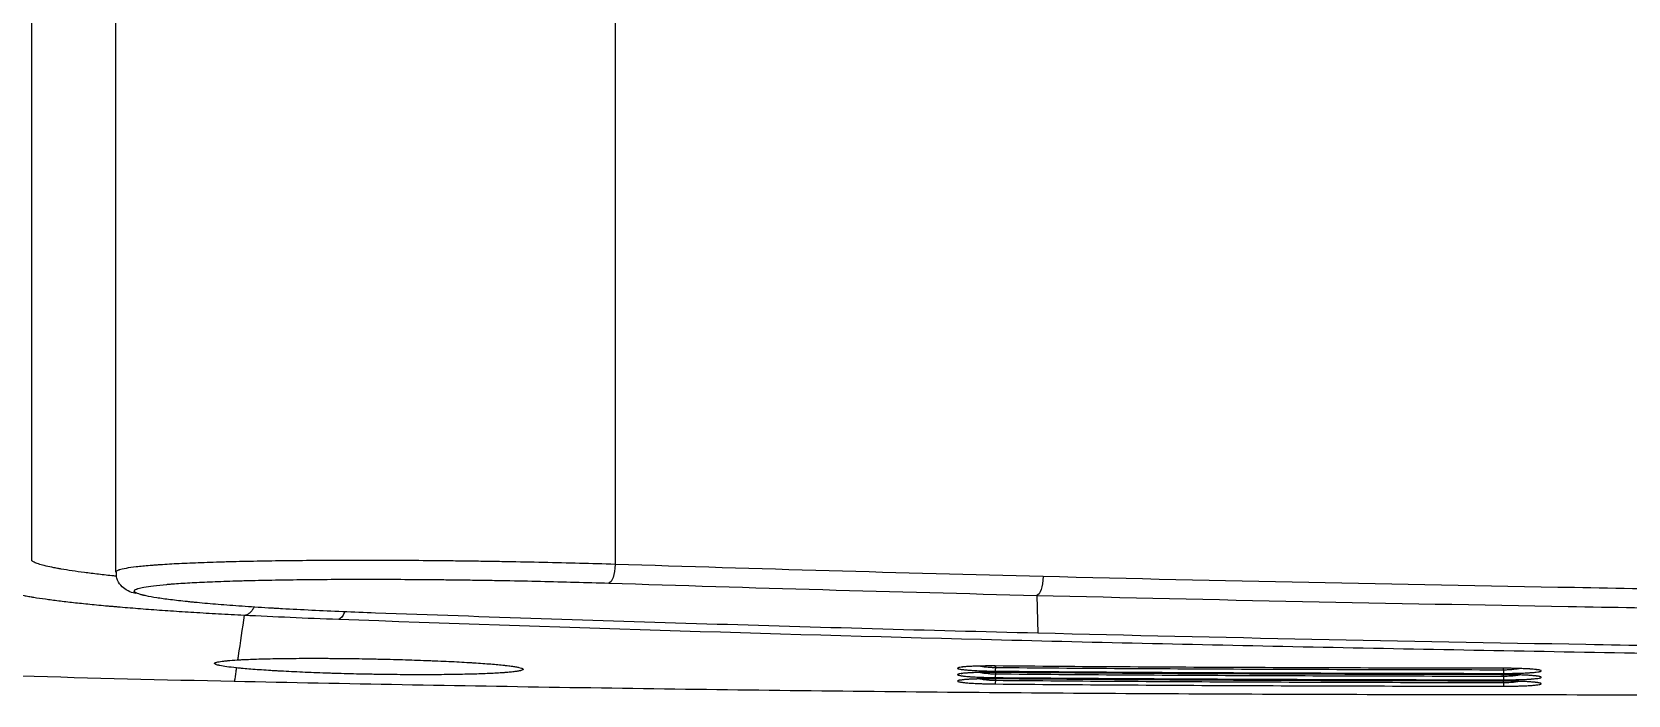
# Model space of a CAD drawing. Header units: millimetres. Extents: x -33000 to 294000, y 0 to 42408.
# Drawn here: x 56875.8 to 56960.6, y 13544.8 to 13580 of the extents above; entities that cross this region are included whole.
import ezdxf

# ---------------------------------------------------------------- set-up
doc = ezdxf.new("R2010")
doc.units = ezdxf.units.MM
doc.header["$LTSCALE"] = 50
doc.layers.add('arch', color=8, linetype='Continuous')

msp = doc.modelspace()

# ---------------------------------------------------------------- linework, layer by layer
at = {"layer": 'arch', "linetype": 'Continuous'}
for p, q in [((56880.248, 13551.286), (56880.248, 13587.004)), ((56875.786, 13551.902), (56875.786, 13586.546)), ((56929.166, 13550.059), (56929.232, 13548.047))]:
    msp.add_line(p, q, dxfattribs=at)
at = {"layer": 'arch', "linetype": 'Continuous', "extrusion": (0, 0, -1)}
for centre, major_axis, ratio, start_param, end_param in [((56906.442, 13551.707, 0), (-0.032, -0.999), 0.32583, 4.701943, 6.230343), ((56929.174, 13551.057, 0), (-0.025, -1), 0.32589, 4.704201, 6.230337), ((56892.113, 13550.292, 0), (-0.055, -1.499), 0.325788, 5.548218, 6.230342), ((56926.968, 13546.534, 0), (-0.004, -0.5), 0.007222, 5.410489, 6.233224), ((56926.968, 13546.193, 0), (-0.004, -0.5), 0.007221, 5.410489, 6.233224), ((56926.968, 13545.852, 0), (-0.004, -0.5), 0.00722, 5.410489, 6.233224), ((56953.968, 13546.413, 0), (-0.001, -0.5), 0.000956, 5.41052, 6.23323), ((56953.968, 13546.073, 0), (-0.001, -0.5), 0.000959, 5.41052, 6.23323), ((56953.968, 13545.732, 0), (-0.001, -0.5), 0.000961, 5.41052, 6.23323)]:
    msp.add_ellipse(centre, major_axis=major_axis, ratio=ratio, start_param=start_param, end_param=end_param, dxfattribs=at)
at = {"layer": 'arch', "linetype": 'Continuous'}
for points in [[(56906.768, 13587.004, 0), (56906.768, 13575.238, 0), (56906.768, 13563.473, 0), (56906.768, 13551.707, 0)], [(56929.5, 13551.057, 0), (56921.922, 13551.248, 0), (56914.345, 13551.464, 0), (56906.768, 13551.707, 0)], [(56906.427, 13550.709, 0), (56914.006, 13550.466, 0), (56921.586, 13550.249, 0), (56929.166, 13550.059, 0)], [(56887.066, 13549.011, 0), (56886.958, 13548.289, 0), (56886.85, 13547.567, 0), (56886.742, 13546.845, 0)], [(56887.066, 13549.011, 0), (56887.861, 13548.971, 0), (56889.493, 13548.894, 0), (56891.206, 13548.826, 0), (56892.084, 13548.794, 0)], [(56886.646, 13546.207, 0), (56886.636, 13546.14, 0), (56886.626, 13546.074, 0), (56886.616, 13546.008, 0)], [(56886.742, 13546.845, 0), (56886.731, 13546.774, 0), (56886.72, 13546.702, 0), (56886.71, 13546.631, 0)], [(56926.968, 13546.307, 0), (56926.968, 13546.275, 0), (56926.968, 13546.244, 0), (56926.968, 13546.212, 0)], [(56953.968, 13546.092, 0), (56953.968, 13546.124, 0), (56953.968, 13546.155, 0), (56953.968, 13546.187, 0)], [(56886.616, 13546.008, 0), (56886.59, 13545.832, 0), (56886.564, 13545.657, 0), (56886.538, 13545.482, 0)], [(56926.968, 13545.966, 0), (56926.968, 13545.935, 0), (56926.968, 13545.903, 0), (56926.968, 13545.872, 0)], [(56926.968, 13545.625, 0), (56926.968, 13545.594, 0), (56926.968, 13545.562, 0), (56926.968, 13545.531, 0)], [(56953.968, 13545.751, 0), (56953.968, 13545.783, 0), (56953.968, 13545.815, 0), (56953.968, 13545.846, 0)], [(56953.968, 13545.411, 0), (56953.968, 13545.442, 0), (56953.968, 13545.474, 0), (56953.968, 13545.506, 0)]]:
    msp.add_open_spline(points, degree=3, dxfattribs=at)
for points, knots in [([(56880.219, 13551.08, 0), (56880.194, 13551.083, 0), (56879.881, 13551.116, 0), (56879.309, 13551.179, 0), (56878.567, 13551.272, 0), (56878.125, 13551.333, 0), (56877.711, 13551.395, 0), (56877.517, 13551.426, 0), (56877.315, 13551.461, 0), (56877.293, 13551.465, 0), (56877.249, 13551.473, 0), (56877.183, 13551.485, 0), (56877.036, 13551.512, 0), (56876.918, 13551.535, 0), (56876.695, 13551.581, 0), (56876.427, 13551.641, 0), (56876.117, 13551.73, 0), (56875.971, 13551.788, 0), (56875.855, 13551.846, 0), (56875.812, 13551.874, 0), (56875.786, 13551.902, 0)], [0, 0, 0, 0, 0.00952, 0.119573, 0.229626, 0.33968, 0.33968, 0.449733, 0.449733, 0.46349, 0.46349, 0.477246, 0.50476, 0.559787, 0.559787, 0.66984, 0.779893, 0.889947, 0.889947, 1, 1, 1, 1]), ([(56906.768, 13551.707, 0), (56906.143, 13551.726, 0), (56905.513, 13551.744, 0), (56904.242, 13551.777, 0), (56903.601, 13551.792, 0), (56902.309, 13551.82, 0), (56901.658, 13551.833, 0), (56900.837, 13551.847, 0), (56900.672, 13551.85, 0), (56900.342, 13551.855, 0), (56900.177, 13551.858, 0), (56899.682, 13551.866, 0), (56899.352, 13551.87, 0), (56898.858, 13551.877, 0), (56898.693, 13551.879, 0), (56898.364, 13551.883, 0), (56898.2, 13551.885, 0), (56897.707, 13551.891, 0), (56897.381, 13551.894, 0), (56896.41, 13551.903, 0), (56895.771, 13551.907, 0), (56894.511, 13551.913, 0), (56893.889, 13551.915, 0), (56892.97, 13551.915, 0), (56892.666, 13551.915, 0), (56892.213, 13551.914, 0), (56891.988, 13551.913, 0), (56891.763, 13551.912, 0), (56891.614, 13551.912, 0), (56891.54, 13551.911, 0), (56890.873, 13551.908, 0), (56890.299, 13551.904, 0), (56889.188, 13551.892, 0), (56888.65, 13551.885, 0), (56887.613, 13551.868, 0), (56887.113, 13551.858, 0), (56886.511, 13551.843, 0), (56886.392, 13551.84, 0), (56886.215, 13551.836, 0), (56886.156, 13551.834, 0), (56886.039, 13551.831, 0), (56885.75, 13551.823, 0), (56885.47, 13551.814, 0), (56884.82, 13551.792, 0), (56884.006, 13551.761, 0), (56883.295, 13551.724, 0), (56882.801, 13551.695, 0), (56882.643, 13551.684, 0), (56882.416, 13551.669, 0), (56882.342, 13551.663, 0), (56882.234, 13551.655, 0), (56882.198, 13551.652, 0), (56882.128, 13551.647, 0), (56882.093, 13551.644, 0), (56881.785, 13551.619, 0), (56881.543, 13551.595, 0), (56881.12, 13551.546, 0), (56880.939, 13551.521, 0), (56880.638, 13551.468, 0), (56880.518, 13551.44, 0), (56880.418, 13551.407, 0), (56880.408, 13551.404, 0), (56880.388, 13551.396, 0), (56880.378, 13551.393, 0), (56880.351, 13551.382, 0), (56880.335, 13551.374, 0), (56880.293, 13551.352, 0), (56880.273, 13551.337, 0), (56880.252, 13551.31, 0), (56880.248, 13551.299, 0), (56880.248, 13551.288, 0)], [0, 0, 0, 0, 0.051634, 0.051634, 0.103268, 0.103268, 0.154903, 0.154903, 0.167811, 0.167811, 0.18072, 0.18072, 0.206537, 0.206537, 0.219445, 0.219445, 0.232354, 0.232354, 0.258171, 0.258171, 0.309805, 0.309805, 0.361439, 0.361439, 0.387257, 0.387257, 0.400165, 0.406619, 0.406619, 0.413074, 0.413074, 0.464708, 0.464708, 0.516342, 0.516342, 0.567976, 0.567976, 0.580885, 0.580885, 0.587339, 0.587339, 0.593793, 0.619611, 0.619611, 0.671245, 0.722879, 0.722879, 0.748696, 0.748696, 0.761605, 0.761605, 0.768059, 0.768059, 0.774513, 0.774513, 0.826147, 0.826147, 0.877782, 0.877782, 0.929416, 0.929416, 0.93587, 0.93587, 0.942324, 0.942324, 0.955233, 0.955233, 0.98105, 0.98105, 1, 1, 1, 1]), ([(56881.297, 13550.152, 0), (56881.252, 13550.161, 0), (56881.073, 13550.207, 0), (56880.868, 13550.294, 0), (56880.534, 13550.531, 0), (56880.278, 13550.906, 0), (56880.271, 13551.174, 0), (56880.28, 13551.284, 0)], [0, 0, 0, 0, 0.128065, 0.495496, 0.71633, 0.893178, 1, 1, 1, 1]), ([(56881.545, 13550.107, 0), (56881.516, 13550.116, 0), (56881.489, 13550.124, 0), (56881.366, 13550.165, 0), (56881.229, 13550.23, 0), (56881.213, 13550.293, 0), (56881.247, 13550.338, 0), (56881.266, 13550.353, 0), (56881.306, 13550.376, 0), (56881.321, 13550.383, 0), (56881.347, 13550.394, 0), (56881.356, 13550.398, 0), (56881.375, 13550.405, 0), (56881.385, 13550.409, 0), (56881.406, 13550.416, 0), (56881.417, 13550.42, 0), (56881.429, 13550.423, 0)], [0, 0, 0, 0, 0.074612, 0.074612, 0.370689, 0.666766, 0.666766, 0.814805, 0.814805, 0.888824, 0.888824, 0.925834, 0.925834, 0.962843, 0.962843, 1, 1, 1, 1]), ([(56881.429, 13550.423, 0), (56881.509, 13550.448, 0), (56881.612, 13550.472, 0), (56881.88, 13550.522, 0), (56882.052, 13550.548, 0), (56882.454, 13550.597, 0), (56882.685, 13550.62, 0), (56882.978, 13550.646, 0), (56883.011, 13550.648, 0), (56883.078, 13550.654, 0), (56883.112, 13550.657, 0), (56883.215, 13550.665, 0), (56883.426, 13550.681, 0), (56883.651, 13550.696, 0), (56884.121, 13550.726, 0), (56884.796, 13550.762, 0), (56885.57, 13550.794, 0), (56886.188, 13550.816, 0), (56886.401, 13550.822, 0), (56886.674, 13550.831, 0), (56886.729, 13550.832, 0), (56886.84, 13550.835, 0), (56886.896, 13550.837, 0), (56887.064, 13550.842, 0), (56887.177, 13550.845, 0), (56887.749, 13550.859, 0), (56888.225, 13550.869, 0), (56889.211, 13550.887, 0), (56889.721, 13550.894, 0), (56890.777, 13550.905, 0), (56891.322, 13550.91, 0), (56891.956, 13550.913, 0), (56892.027, 13550.913, 0), (56892.169, 13550.914, 0), (56892.382, 13550.914, 0), (56892.597, 13550.915, 0), (56893.027, 13550.916, 0), (56893.316, 13550.916, 0), (56894.189, 13550.916, 0), (56894.78, 13550.915, 0), (56895.977, 13550.909, 0), (56896.584, 13550.904, 0), (56897.508, 13550.895, 0), (56897.817, 13550.892, 0), (56898.285, 13550.886, 0), (56898.442, 13550.885, 0), (56898.754, 13550.88, 0), (56898.911, 13550.878, 0), (56899.38, 13550.872, 0), (56899.693, 13550.867, 0), (56900.164, 13550.859, 0), (56900.321, 13550.857, 0), (56900.635, 13550.851, 0), (56900.791, 13550.849, 0), (56901.571, 13550.834, 0), (56902.19, 13550.822, 0), (56903.418, 13550.794, 0), (56904.027, 13550.778, 0), (56905.235, 13550.746, 0), (56905.833, 13550.728, 0), (56906.427, 13550.709, 0)], [0, 0, 0, 0, 0.048924, 0.048924, 0.10487, 0.10487, 0.160816, 0.160816, 0.167809, 0.167809, 0.174802, 0.174802, 0.188788, 0.216761, 0.216761, 0.272707, 0.328652, 0.328652, 0.356625, 0.356625, 0.363618, 0.363618, 0.370612, 0.370612, 0.384598, 0.384598, 0.440544, 0.440544, 0.496489, 0.496489, 0.552435, 0.552435, 0.559428, 0.559428, 0.566421, 0.580408, 0.580408, 0.608381, 0.608381, 0.664326, 0.664326, 0.720272, 0.720272, 0.748245, 0.748245, 0.762231, 0.762231, 0.776217, 0.776217, 0.80419, 0.80419, 0.818177, 0.818177, 0.832163, 0.832163, 0.888109, 0.888109, 0.944054, 0.944054, 1, 1, 1, 1]), ([(57042.426, 13549.415, 0), (57040.073, 13549.423, 0), (57037.72, 13549.436, 0), (57033.015, 13549.469, 0), (57030.662, 13549.489, 0), (57023.604, 13549.551, 0), (57018.898, 13549.597, 0), (57009.487, 13549.699, 0), (57000.076, 13549.812, 0), (56990.666, 13549.943, 0), (56981.255, 13550.081, 0), (56976.55, 13550.154, 0), (56967.139, 13550.306, 0), (56962.434, 13550.385, 0), (56948.319, 13550.637, 0), (56938.909, 13550.821, 0), (56929.5, 13551.057, 0)], [0, 0, 0, 0, 0.0625, 0.0625, 0.125, 0.125, 0.25, 0.25, 0.375, 0.5, 0.5, 0.625, 0.625, 0.75, 0.75, 1, 1, 1, 1]), ([(56874.241, 13550.405, 0), (56874.27, 13550.377, 0), (56874.315, 13550.348, 0), (56874.438, 13550.291, 0), (56874.593, 13550.233, 0), (56874.923, 13550.144, 0), (56875.207, 13550.083, 0), (56875.444, 13550.037, 0), (56875.569, 13550.014, 0), (56875.726, 13549.987, 0), (56875.795, 13549.975, 0), (56875.842, 13549.968, 0), (56875.866, 13549.964, 0), (56876.08, 13549.929, 0), (56876.286, 13549.898, 0), (56876.726, 13549.836, 0), (56877.195, 13549.774, 0), (56877.983, 13549.682, 0), (56878.855, 13549.59, 0), (56879.494, 13549.53, 0), (56879.911, 13549.492, 0), (56880.038, 13549.481, 0), (56880.167, 13549.47, 0), (56880.253, 13549.462, 0), (56880.296, 13549.458, 0), (56880.514, 13549.44, 0), (56880.691, 13549.425, 0), (56881.23, 13549.381, 0), (56881.97, 13549.323, 0), (56883.145, 13549.24, 0), (56884.384, 13549.16, 0), (56885.253, 13549.109, 0), (56886.143, 13549.059, 0), (56886.599, 13549.035, 0), (56887.066, 13549.011, 0)], [0, 0, 0, 0, 0.0625, 0.0625, 0.125, 0.1875, 0.25, 0.25, 0.28125, 0.296875, 0.304688, 0.304688, 0.3125, 0.3125, 0.375, 0.375, 0.4375, 0.5, 0.5625, 0.625, 0.625, 0.640625, 0.648438, 0.648438, 0.65625, 0.65625, 0.6875, 0.6875, 0.75, 0.8125, 0.875, 0.9375, 0.9375, 1, 1, 1, 1]), ([(56894.036, 13549.119, 0), (56893.442, 13549.141, 0), (56892.864, 13549.163, 0), (56891.737, 13549.211, 0), (56891.187, 13549.236, 0), (56890.118, 13549.288, 0), (56889.598, 13549.316, 0), (56888.967, 13549.351, 0), (56888.779, 13549.362, 0), (56888.593, 13549.373, 0), (56888.469, 13549.381, 0), (56888.408, 13549.384, 0), (56888.102, 13549.403, 0), (56887.863, 13549.418, 0), (56887.164, 13549.464, 0), (56886.721, 13549.495, 0), (56885.879, 13549.558, 0), (56885.481, 13549.59, 0), (56884.917, 13549.64, 0), (56884.735, 13549.656, 0), (56884.47, 13549.682, 0), (56884.383, 13549.69, 0), (56884.213, 13549.707, 0), (56884.129, 13549.716, 0), (56883.718, 13549.758, 0), (56883.419, 13549.792, 0), (56882.876, 13549.861, 0), (56882.632, 13549.895, 0), (56882.2, 13549.963, 0), (56882.012, 13549.997, 0), (56881.813, 13550.04, 0), (56881.775, 13550.048, 0), (56881.721, 13550.061, 0), (56881.703, 13550.065, 0), (56881.669, 13550.074, 0), (56881.619, 13550.086, 0), (56881.573, 13550.099, 0), (56881.545, 13550.107, 0)], [0, 0, 0, 0, 0.093041, 0.093041, 0.186081, 0.186081, 0.279122, 0.279122, 0.302382, 0.314012, 0.314012, 0.325642, 0.325642, 0.372162, 0.372162, 0.465203, 0.465203, 0.558243, 0.558243, 0.604764, 0.604764, 0.628024, 0.628024, 0.651284, 0.651284, 0.744324, 0.744324, 0.837365, 0.837365, 0.930405, 0.930405, 0.953666, 0.953666, 0.965296, 0.965296, 0.976926, 1, 1, 1, 1]), ([(56929.166, 13550.059, 0), (56938.577, 13549.822, 0), (56947.989, 13549.638, 0), (56962.107, 13549.387, 0), (56966.813, 13549.307, 0), (56976.225, 13549.155, 0), (56980.931, 13549.083, 0), (56990.344, 13548.944, 0), (56995.05, 13548.879, 0), (57004.462, 13548.757, 0), (57009.169, 13548.7, 0), (57018.581, 13548.598, 0), (57023.288, 13548.552, 0), (57030.348, 13548.49, 0), (57032.701, 13548.47, 0), (57037.408, 13548.437, 0), (57039.761, 13548.424, 0), (57042.115, 13548.417, 0)], [0, 0, 0, 0, 0.25, 0.25, 0.375, 0.375, 0.5, 0.5, 0.625, 0.625, 0.75, 0.75, 0.875, 0.875, 0.9375, 0.9375, 1, 1, 1, 1]), ([(56887.066, 13549.011, 0), (56887.115, 13549.014, 0), (56887.165, 13549.027, 0), (56887.263, 13549.069, 0), (56887.312, 13549.1, 0), (56887.405, 13549.178, 0), (56887.45, 13549.225, 0), (56887.529, 13549.326, 0), (56887.563, 13549.378, 0), (56887.595, 13549.434, 0)], [0, 0, 0, 0, 0.260289, 0.260289, 0.520579, 0.520579, 0.780868, 0.780868, 1, 1, 1, 1]), ([(56892.084, 13548.794, 0), (56903.466, 13548.378, 0), (56914.85, 13548.018, 0), (56929.082, 13547.652, 0), (56931.928, 13547.583, 0), (56937.621, 13547.453, 0), (56943.314, 13547.33, 0), (56949.008, 13547.219, 0), (56954.701, 13547.112, 0), (56957.548, 13547.06, 0), (56966.088, 13546.91, 0), (56971.782, 13546.817, 0), (56983.169, 13546.64, 0), (56988.863, 13546.558, 0), (57000.251, 13546.404, 0), (57005.945, 13546.333, 0), (57014.486, 13546.233, 0), (57017.333, 13546.201, 0), (57023.027, 13546.138, 0), (57025.874, 13546.107, 0), (57028.721, 13546.077, 0)], [0, 0, 0, 0, 0.25, 0.25, 0.3125, 0.3125, 0.375, 0.4375, 0.4375, 0.5, 0.5, 0.625, 0.625, 0.75, 0.75, 0.875, 0.875, 0.9375, 0.9375, 1, 1, 1, 1]), ([(56929.232, 13548.047, 0), (56923.365, 13548.194, 0), (56917.499, 13548.357, 0), (56908.7, 13548.626, 0), (56905.767, 13548.719, 0), (56899.901, 13548.913, 0), (56896.968, 13549.014, 0), (56894.036, 13549.119, 0)], [0, 0, 0, 0, 0.5, 0.5, 0.75, 0.75, 1, 1, 1, 1]), ([(57045.691, 13546.353, 0), (57044.478, 13546.354, 0), (57043.265, 13546.358, 0), (57040.838, 13546.369, 0), (57039.625, 13546.377, 0), (57035.985, 13546.404, 0), (57033.558, 13546.427, 0), (57029.919, 13546.464, 0), (57028.705, 13546.477, 0), (57026.279, 13546.503, 0), (57025.066, 13546.515, 0), (57021.426, 13546.554, 0), (57019, 13546.58, 0), (57011.721, 13546.661, 0), (57006.869, 13546.719, 0), (56997.163, 13546.842, 0), (56992.311, 13546.907, 0), (56982.606, 13547.047, 0), (56977.754, 13547.121, 0), (56968.049, 13547.276, 0), (56963.197, 13547.358, 0), (56948.64, 13547.616, 0), (56938.935, 13547.804, 0), (56929.232, 13548.047, 0)], [0, 0, 0, 0, 0.03125, 0.03125, 0.0625, 0.0625, 0.125, 0.125, 0.15625, 0.15625, 0.1875, 0.1875, 0.25, 0.25, 0.375, 0.375, 0.5, 0.5, 0.625, 0.625, 0.75, 0.75, 1, 1, 1, 1]), ([(56886.538, 13545.482, 0), (56882.755, 13545.561, 0), (56878.973, 13545.654, 0), (56873.3, 13545.824, 0), (56871.409, 13545.886, 0), (56867.628, 13546.02, 0), (56865.738, 13546.093, 0), (56861.958, 13546.252, 0), (56860.068, 13546.338, 0), (56856.289, 13546.524, 0), (56852.511, 13546.725, 0), (56848.735, 13546.959, 0), (56844.96, 13547.21, 0), (56843.073, 13547.345, 0), (56841.187, 13547.49, 0)], [0, 0, 0, 0, 0.25, 0.25, 0.375, 0.375, 0.5, 0.5, 0.625, 0.625, 0.75, 0.875, 0.875, 1, 1, 1, 1]), ([(56886.646, 13546.207, 0), (56886.455, 13546.227, 0), (56886.287, 13546.247, 0), (56885.997, 13546.287, 0), (56885.875, 13546.307, 0), (56885.751, 13546.333, 0), (56885.728, 13546.338, 0), (56885.685, 13546.348, 0), (56885.666, 13546.353, 0), (56885.611, 13546.368, 0), (56885.581, 13546.378, 0), (56885.509, 13546.407, 0), (56885.486, 13546.426, 0), (56885.489, 13546.449, 0), (56885.491, 13546.454, 0), (56885.499, 13546.463, 0), (56885.504, 13546.467, 0), (56885.525, 13546.481, 0), (56885.546, 13546.49, 0), (56885.625, 13546.516, 0), (56885.703, 13546.532, 0), (56885.857, 13546.556, 0), (56885.914, 13546.563, 0), (56886.009, 13546.574, 0), (56886.059, 13546.58, 0), (56886.113, 13546.585, 0), (56886.149, 13546.589, 0), (56886.168, 13546.591, 0), (56886.338, 13546.606, 0), (56886.513, 13546.619, 0), (56886.71, 13546.631, 0)], [0, 0, 0, 0, 0.125, 0.125, 0.25, 0.25, 0.28125, 0.28125, 0.3125, 0.3125, 0.375, 0.375, 0.5, 0.5, 0.53125, 0.53125, 0.5625, 0.5625, 0.625, 0.625, 0.75, 0.75, 0.8125, 0.8125, 0.84375, 0.859375, 0.859375, 0.875, 0.875, 1, 1, 1, 1]), ([(56886.71, 13546.631, 0), (56886.768, 13546.635, 0), (56886.858, 13546.64, 0), (56886.953, 13546.645, 0), (56887.017, 13546.648, 0), (56887.05, 13546.649, 0), (56887.216, 13546.657, 0), (56887.355, 13546.663, 0), (56887.646, 13546.674, 0), (56887.949, 13546.684, 0), (56888.277, 13546.692, 0), (56888.618, 13546.699, 0), (56888.794, 13546.702, 0), (56889.023, 13546.705, 0), (56889.069, 13546.706, 0), (56889.162, 13546.707, 0), (56889.302, 13546.709, 0), (56889.444, 13546.711, 0), (56889.731, 13546.713, 0), (56890.121, 13546.716, 0), (56890.527, 13546.717, 0), (56890.94, 13546.717, 0), (56891.15, 13546.716, 0), (56891.471, 13546.715, 0), (56891.579, 13546.714, 0), (56891.796, 13546.712, 0), (56891.904, 13546.712, 0), (56892.23, 13546.709, 0), (56892.667, 13546.704, 0), (56893.327, 13546.694, 0), (56893.771, 13546.686, 0), (56894.049, 13546.68, 0), (56894.105, 13546.679, 0), (56894.216, 13546.677, 0), (56894.272, 13546.675, 0), (56894.439, 13546.672, 0), (56894.55, 13546.669, 0), (56894.881, 13546.661, 0), (56895.319, 13546.649, 0), (56895.962, 13546.63, 0), (56896.382, 13546.615, 0), (56896.694, 13546.604, 0), (56896.798, 13546.6, 0), (56896.952, 13546.594, 0), (56897.003, 13546.592, 0), (56897.105, 13546.587, 0), (56897.358, 13546.577, 0), (56897.799, 13546.558, 0), (56898.358, 13546.53, 0), (56898.712, 13546.511, 0), (56898.969, 13546.496, 0), (56899.054, 13546.491, 0), (56899.179, 13546.483, 0), (56899.22, 13546.48, 0), (56899.302, 13546.475, 0), (56899.505, 13546.462, 0), (56899.85, 13546.438, 0), (56900.267, 13546.405, 0), (56900.516, 13546.383, 0), (56900.693, 13546.366, 0), (56900.779, 13546.357, 0), (56900.86, 13546.349, 0), (56900.914, 13546.343, 0), (56900.94, 13546.34, 0), (56901.069, 13546.325, 0), (56901.163, 13546.314, 0), (56901.334, 13546.291, 0), (56901.488, 13546.267, 0), (56901.609, 13546.244, 0), (56901.712, 13546.221, 0), (56901.756, 13546.209, 0), (56901.799, 13546.195, 0), (56901.807, 13546.192, 0), (56901.822, 13546.186, 0), (56901.842, 13546.178, 0), (56901.858, 13546.169, 0), (56901.882, 13546.152, 0), (56901.897, 13546.13, 0), (56901.876, 13546.108, 0), (56901.837, 13546.087, 0), (56901.808, 13546.076, 0), (56901.761, 13546.063, 0), (56901.751, 13546.061, 0), (56901.73, 13546.055, 0), (56901.697, 13546.048, 0), (56901.659, 13546.04, 0), (56901.576, 13546.025, 0), (56901.449, 13546.006, 0), (56901.208, 13545.98, 0), (56901.014, 13545.963, 0), (56900.882, 13545.953, 0), (56900.856, 13545.951, 0), (56900.801, 13545.947, 0), (56900.772, 13545.945, 0), (56900.687, 13545.939, 0), (56900.628, 13545.935, 0), (56900.447, 13545.924, 0), (56900.191, 13545.911, 0), (56899.766, 13545.892, 0), (56899.455, 13545.882, 0), (56899.212, 13545.875, 0), (56899.129, 13545.872, 0), (56899.002, 13545.869, 0), (56898.959, 13545.868, 0), (56898.873, 13545.866, 0), (56898.656, 13545.861, 0), (56898.253, 13545.853, 0), (56897.688, 13545.846, 0), (56897.293, 13545.843, 0), (56896.99, 13545.841, 0), (56896.888, 13545.841, 0), (56896.733, 13545.841, 0), (56896.681, 13545.84, 0), (56896.576, 13545.84, 0), (56896.524, 13545.84, 0), (56896.261, 13545.84, 0), (56896.05, 13545.841, 0), (56895.623, 13545.843, 0), (56895.192, 13545.846, 0), (56894.754, 13545.851, 0), (56894.423, 13545.855, 0), (56894.257, 13545.857, 0), (56894.09, 13545.86, 0), (56893.978, 13545.862, 0), (56893.922, 13545.863, 0), (56893.643, 13545.868, 0), (56893.42, 13545.872, 0), (56892.978, 13545.882, 0), (56892.539, 13545.893, 0), (56892.104, 13545.905, 0), (56891.78, 13545.915, 0), (56891.672, 13545.918, 0), (56891.457, 13545.925, 0), (56891.35, 13545.929, 0), (56891.029, 13545.94, 0), (56890.82, 13545.948, 0), (56890.409, 13545.964, 0), (56890.007, 13545.982, 0), (56889.62, 13546, 0), (56889.242, 13546.019, 0), (56889.057, 13546.029, 0), (56888.831, 13546.042, 0), (56888.786, 13546.044, 0), (56888.697, 13546.049, 0), (56888.565, 13546.057, 0), (56888.436, 13546.065, 0), (56888.183, 13546.081, 0), (56887.86, 13546.103, 0), (56887.413, 13546.136, 0), (56887.141, 13546.16, 0), (56886.979, 13546.174, 0), (56886.948, 13546.177, 0), (56886.885, 13546.183, 0), (56886.853, 13546.186, 0), (56886.762, 13546.195, 0), (56886.703, 13546.201, 0), (56886.646, 13546.207, 0)], [0, 0, 0, 0, 0.007813, 0.011719, 0.011719, 0.015625, 0.015625, 0.03125, 0.03125, 0.046875, 0.0625, 0.0625, 0.078125, 0.078125, 0.082031, 0.082031, 0.085938, 0.09375, 0.09375, 0.109375, 0.125, 0.125, 0.140625, 0.140625, 0.148438, 0.148438, 0.15625, 0.15625, 0.171875, 0.1875, 0.203125, 0.203125, 0.207031, 0.207031, 0.210938, 0.210938, 0.21875, 0.21875, 0.234375, 0.25, 0.265625, 0.265625, 0.273438, 0.273438, 0.277344, 0.277344, 0.28125, 0.296875, 0.3125, 0.328125, 0.328125, 0.335938, 0.335938, 0.339844, 0.339844, 0.34375, 0.359375, 0.375, 0.390625, 0.390625, 0.398438, 0.402344, 0.402344, 0.40625, 0.40625, 0.421875, 0.421875, 0.4375, 0.453125, 0.453125, 0.46875, 0.46875, 0.472656, 0.472656, 0.476563, 0.484375, 0.484375, 0.5, 0.515625, 0.515625, 0.53125, 0.53125, 0.535156, 0.535156, 0.539063, 0.546875, 0.546875, 0.5625, 0.578125, 0.59375, 0.59375, 0.597656, 0.597656, 0.601563, 0.601563, 0.609375, 0.609375, 0.625, 0.640625, 0.65625, 0.65625, 0.664063, 0.664063, 0.667969, 0.667969, 0.671875, 0.6875, 0.703125, 0.71875, 0.71875, 0.726563, 0.726563, 0.730469, 0.730469, 0.734375, 0.734375, 0.75, 0.75, 0.765625, 0.78125, 0.78125, 0.789063, 0.792969, 0.792969, 0.796875, 0.796875, 0.8125, 0.8125, 0.828125, 0.84375, 0.84375, 0.851563, 0.851563, 0.859375, 0.859375, 0.875, 0.875, 0.890625, 0.90625, 0.90625, 0.921875, 0.921875, 0.925781, 0.925781, 0.929688, 0.9375, 0.9375, 0.953125, 0.96875, 0.984375, 0.984375, 0.988281, 0.988281, 0.992187, 0.992187, 1, 1, 1, 1]), ([(56926.964, 13546.307, 0), (56926.885, 13546.308, 0), (56926.807, 13546.308, 0), (56926.654, 13546.308, 0), (56926.578, 13546.308, 0), (56926.485, 13546.307, 0), (56926.466, 13546.307, 0), (56926.429, 13546.307, 0), (56926.411, 13546.306, 0), (56926.356, 13546.306, 0), (56926.32, 13546.305, 0), (56926.215, 13546.304, 0), (56926.148, 13546.302, 0), (56926.05, 13546.3, 0), (56926.018, 13546.299, 0), (56925.971, 13546.298, 0), (56925.956, 13546.297, 0), (56925.925, 13546.296, 0), (56925.91, 13546.296, 0), (56925.836, 13546.293, 0), (56925.78, 13546.291, 0), (56925.674, 13546.286, 0), (56925.623, 13546.284, 0), (56925.553, 13546.28, 0), (56925.53, 13546.278, 0), (56925.485, 13546.275, 0), (56925.463, 13546.274, 0), (56925.401, 13546.27, 0), (56925.362, 13546.267, 0), (56925.291, 13546.26, 0), (56925.258, 13546.257, 0), (56925.168, 13546.247, 0), (56925.119, 13546.24, 0), (56925.069, 13546.231, 0), (56925.06, 13546.229, 0), (56925.043, 13546.226, 0), (56925.035, 13546.224, 0), (56925.013, 13546.218, 0), (56925.001, 13546.215, 0), (56924.973, 13546.203, 0), (56924.963, 13546.196, 0), (56924.964, 13546.186, 0), (56924.964, 13546.184, 0), (56924.967, 13546.18, 0), (56924.973, 13546.174, 0), (56924.984, 13546.168, 0), (56925.014, 13546.157, 0), (56925.043, 13546.149, 0), (56925.102, 13546.137, 0), (56925.125, 13546.133, 0), (56925.162, 13546.127, 0), (56925.175, 13546.125, 0), (56925.203, 13546.122, 0), (56925.218, 13546.12, 0), (56925.294, 13546.11, 0), (56925.365, 13546.102, 0), (56925.488, 13546.092, 0), (56925.532, 13546.088, 0), (56925.603, 13546.083, 0), (56925.628, 13546.081, 0), (56925.678, 13546.078, 0), (56925.704, 13546.076, 0), (56925.784, 13546.071, 0), (56925.839, 13546.068, 0), (56925.957, 13546.062, 0), (56926.018, 13546.059, 0), (56926.116, 13546.055, 0), (56926.149, 13546.053, 0), (56926.217, 13546.051, 0), (56926.251, 13546.049, 0), (56926.355, 13546.046, 0), (56926.427, 13546.044, 0), (56926.538, 13546.041, 0), (56926.576, 13546.04, 0), (56926.633, 13546.039, 0), (56926.652, 13546.039, 0), (56926.691, 13546.038, 0), (56926.71, 13546.038, 0), (56926.807, 13546.036, 0), (56926.885, 13546.035, 0), (56926.964, 13546.034, 0)], [0, 0, 0, 0, 0.03125, 0.03125, 0.0625, 0.0625, 0.070313, 0.070313, 0.078125, 0.078125, 0.09375, 0.09375, 0.125, 0.125, 0.140625, 0.140625, 0.148438, 0.148438, 0.15625, 0.15625, 0.1875, 0.1875, 0.21875, 0.21875, 0.234375, 0.234375, 0.25, 0.25, 0.28125, 0.28125, 0.3125, 0.3125, 0.375, 0.375, 0.390625, 0.390625, 0.40625, 0.40625, 0.4375, 0.4375, 0.5, 0.5, 0.515625, 0.515625, 0.53125, 0.5625, 0.5625, 0.625, 0.625, 0.65625, 0.65625, 0.671875, 0.671875, 0.6875, 0.6875, 0.75, 0.75, 0.78125, 0.78125, 0.796875, 0.796875, 0.8125, 0.8125, 0.84375, 0.84375, 0.875, 0.875, 0.890625, 0.890625, 0.90625, 0.90625, 0.9375, 0.9375, 0.953125, 0.953125, 0.960938, 0.960938, 0.96875, 0.96875, 1, 1, 1, 1]), ([(56926.963, 13546.306, 0), (56926.935, 13546.306, 0), (56926.728, 13546.309, 0), (56926.331, 13546.306, 0), (56925.84, 13546.294, 0), (56925.429, 13546.272, 0), (56925.207, 13546.248, 0), (56925.155, 13546.237, 0), (56925.155, 13546.237, 0)], [0, 0, 0, 0, 0.028653, 0.211247, 0.398894, 0.619249, 0.875017, 1, 1, 1, 1]), ([(56926.968, 13546.212, 0), (56926.902, 13546.213, 0), (56926.838, 13546.215, 0), (56926.743, 13546.22, 0), (56926.711, 13546.222, 0), (56926.649, 13546.226, 0), (56926.619, 13546.229, 0), (56926.53, 13546.237, 0), (56926.474, 13546.243, 0), (56926.406, 13546.252, 0), (56926.392, 13546.254, 0), (56926.366, 13546.258, 0), (56926.352, 13546.26, 0), (56926.313, 13546.266, 0), (56926.288, 13546.27, 0), (56926.221, 13546.282, 0), (56926.181, 13546.289, 0), (56926.142, 13546.298, 0)], [0, 0, 0, 0, 0.205276, 0.205276, 0.307913, 0.307913, 0.410551, 0.410551, 0.615827, 0.615827, 0.667145, 0.667145, 0.718464, 0.718464, 0.821102, 0.821102, 1, 1, 1, 1]), ([(56953.967, 13546.187, 0), (56949.467, 13546.192, 0), (56944.966, 13546.203, 0), (56938.215, 13546.231, 0), (56935.965, 13546.243, 0), (56931.464, 13546.271, 0), (56929.214, 13546.287, 0), (56926.964, 13546.307, 0)], [0, 0, 0, 0, 0.5, 0.5, 0.75, 0.75, 1, 1, 1, 1]), ([(56953.968, 13546.092, 0), (56949.468, 13546.098, 0), (56942.718, 13546.114, 0), (56935.968, 13546.148, 0), (56931.468, 13546.176, 0), (56929.218, 13546.193, 0), (56926.968, 13546.212, 0)], [0, 0, 0, 0, 0.5, 0.75, 0.75, 1, 1, 1, 1]), ([(56955.776, 13546.098, 0), (56955.776, 13546.098, 0), (56955.773, 13546.099, 0), (56955.71, 13546.112, 0), (56955.481, 13546.138, 0), (56955.057, 13546.165, 0), (56954.529, 13546.181, 0), (56954.091, 13546.187, 0), (56953.867, 13546.185, 0), (56953.813, 13546.185, 0)], [0, 0, 0, 0, 0.017518, 0.141195, 0.361776, 0.589139, 0.781723, 0.947752, 1, 1, 1, 1]), ([(56953.968, 13545.914, 0), (56954.046, 13545.914, 0), (56954.124, 13545.914, 0), (56954.277, 13545.915, 0), (56954.353, 13545.916, 0), (56954.446, 13545.917, 0), (56954.464, 13545.918, 0), (56954.501, 13545.918, 0), (56954.52, 13545.919, 0), (56954.574, 13545.92, 0), (56954.61, 13545.921, 0), (56954.715, 13545.923, 0), (56954.782, 13545.925, 0), (56954.88, 13545.928, 0), (56954.912, 13545.929, 0), (56954.958, 13545.931, 0), (56954.974, 13545.931, 0), (56955.004, 13545.933, 0), (56955.019, 13545.933, 0), (56955.094, 13545.936, 0), (56955.149, 13545.939, 0), (56955.255, 13545.945, 0), (56955.305, 13545.947, 0), (56955.376, 13545.952, 0), (56955.41, 13545.954, 0), (56955.443, 13545.957, 0), (56955.465, 13545.958, 0), (56955.476, 13545.959, 0), (56955.528, 13545.963, 0), (56955.566, 13545.967, 0), (56955.637, 13545.973, 0), (56955.67, 13545.977, 0), (56955.76, 13545.987, 0), (56955.81, 13545.995, 0), (56955.86, 13546.004, 0), (56955.869, 13546.006, 0), (56955.886, 13546.01, 0), (56955.894, 13546.012, 0), (56955.916, 13546.017, 0), (56955.929, 13546.021, 0), (56955.958, 13546.033, 0), (56955.968, 13546.04, 0), (56955.968, 13546.05, 0), (56955.967, 13546.052, 0), (56955.964, 13546.056, 0), (56955.963, 13546.058, 0), (56955.955, 13546.064, 0), (56955.948, 13546.068, 0), (56955.919, 13546.079, 0), (56955.89, 13546.087, 0), (56955.831, 13546.098, 0), (56955.809, 13546.102, 0), (56955.771, 13546.107, 0), (56955.758, 13546.109, 0), (56955.731, 13546.113, 0), (56955.716, 13546.115, 0), (56955.64, 13546.124, 0), (56955.569, 13546.131, 0), (56955.445, 13546.141, 0), (56955.401, 13546.144, 0), (56955.331, 13546.149, 0), (56955.306, 13546.15, 0), (56955.256, 13546.153, 0), (56955.23, 13546.155, 0), (56955.15, 13546.159, 0), (56955.094, 13546.162, 0), (56954.976, 13546.167, 0), (56954.915, 13546.169, 0), (56954.833, 13546.172, 0), (56954.817, 13546.173, 0), (56954.784, 13546.174, 0), (56954.767, 13546.174, 0), (56954.716, 13546.176, 0), (56954.681, 13546.177, 0), (56954.577, 13546.18, 0), (56954.505, 13546.181, 0), (56954.393, 13546.183, 0), (56954.356, 13546.184, 0), (56954.299, 13546.184, 0), (56954.279, 13546.185, 0), (56954.241, 13546.185, 0), (56954.221, 13546.185, 0), (56954.125, 13546.186, 0), (56954.046, 13546.187, 0), (56953.967, 13546.187, 0)], [0, 0, 0, 0, 0.03125, 0.03125, 0.0625, 0.0625, 0.070313, 0.070313, 0.078125, 0.078125, 0.09375, 0.09375, 0.125, 0.125, 0.140625, 0.140625, 0.148437, 0.148437, 0.15625, 0.15625, 0.1875, 0.1875, 0.21875, 0.21875, 0.234375, 0.242187, 0.242187, 0.25, 0.25, 0.28125, 0.28125, 0.3125, 0.3125, 0.375, 0.375, 0.390625, 0.390625, 0.40625, 0.40625, 0.4375, 0.4375, 0.5, 0.5, 0.515625, 0.515625, 0.53125, 0.53125, 0.5625, 0.5625, 0.625, 0.625, 0.65625, 0.65625, 0.671875, 0.671875, 0.6875, 0.6875, 0.75, 0.75, 0.78125, 0.78125, 0.796875, 0.796875, 0.8125, 0.8125, 0.84375, 0.84375, 0.875, 0.875, 0.882812, 0.882812, 0.890625, 0.890625, 0.90625, 0.90625, 0.9375, 0.9375, 0.953125, 0.953125, 0.960937, 0.960937, 0.96875, 0.96875, 1, 1, 1, 1]), ([(57029.217, 13545.004, 0), (57026.244, 13544.987, 0), (57023.272, 13544.969, 0), (57017.327, 13544.935, 0), (57014.354, 13544.918, 0), (57005.436, 13544.871, 0), (56999.491, 13544.843, 0), (56990.573, 13544.81, 0), (56987.601, 13544.801, 0), (56981.655, 13544.785, 0), (56972.737, 13544.766, 0), (56963.82, 13544.762, 0), (56951.929, 13544.77, 0), (56945.984, 13544.78, 0), (56937.066, 13544.817, 0), (56934.094, 13544.833, 0), (56928.149, 13544.873, 0), (56925.176, 13544.898, 0), (56916.259, 13544.986, 0), (56910.315, 13545.063, 0), (56898.426, 13545.248, 0), (56892.482, 13545.357, 0), (56886.538, 13545.482, 0)], [0, 0, 0, 0, 0.0625, 0.0625, 0.125, 0.125, 0.25, 0.25, 0.3125, 0.3125, 0.375, 0.5, 0.5, 0.625, 0.625, 0.6875, 0.6875, 0.75, 0.75, 0.875, 0.875, 1, 1, 1, 1]), ([(56926.964, 13545.966, 0), (56926.885, 13545.967, 0), (56926.807, 13545.967, 0), (56926.654, 13545.967, 0), (56926.578, 13545.967, 0), (56926.485, 13545.966, 0), (56926.466, 13545.966, 0), (56926.429, 13545.966, 0), (56926.411, 13545.966, 0), (56926.356, 13545.965, 0), (56926.32, 13545.965, 0), (56926.215, 13545.963, 0), (56926.148, 13545.962, 0), (56926.05, 13545.959, 0), (56926.018, 13545.958, 0), (56925.971, 13545.957, 0), (56925.956, 13545.956, 0), (56925.925, 13545.955, 0), (56925.91, 13545.955, 0), (56925.836, 13545.952, 0), (56925.78, 13545.95, 0), (56925.674, 13545.946, 0), (56925.623, 13545.943, 0), (56925.553, 13545.939, 0), (56925.53, 13545.938, 0), (56925.485, 13545.935, 0), (56925.463, 13545.933, 0), (56925.401, 13545.929, 0), (56925.362, 13545.926, 0), (56925.291, 13545.92, 0), (56925.258, 13545.916, 0), (56925.168, 13545.907, 0), (56925.119, 13545.9, 0), (56925.069, 13545.891, 0), (56925.06, 13545.889, 0), (56925.043, 13545.885, 0), (56925.035, 13545.883, 0), (56925.013, 13545.878, 0), (56925.001, 13545.874, 0), (56924.973, 13545.863, 0), (56924.963, 13545.855, 0), (56924.964, 13545.845, 0), (56924.964, 13545.843, 0), (56924.967, 13545.84, 0), (56924.973, 13545.834, 0), (56924.984, 13545.828, 0), (56925.014, 13545.816, 0), (56925.043, 13545.808, 0), (56925.102, 13545.796, 0), (56925.125, 13545.793, 0), (56925.162, 13545.787, 0), (56925.175, 13545.785, 0), (56925.203, 13545.781, 0), (56925.218, 13545.779, 0), (56925.294, 13545.769, 0), (56925.365, 13545.762, 0), (56925.488, 13545.751, 0), (56925.532, 13545.747, 0), (56925.603, 13545.742, 0), (56925.628, 13545.74, 0), (56925.678, 13545.737, 0), (56925.704, 13545.735, 0), (56925.784, 13545.73, 0), (56925.839, 13545.727, 0), (56925.957, 13545.721, 0), (56926.018, 13545.718, 0), (56926.116, 13545.714, 0), (56926.149, 13545.713, 0), (56926.217, 13545.71, 0), (56926.251, 13545.709, 0), (56926.355, 13545.705, 0), (56926.427, 13545.703, 0), (56926.538, 13545.7, 0), (56926.576, 13545.7, 0), (56926.633, 13545.698, 0), (56926.652, 13545.698, 0), (56926.691, 13545.697, 0), (56926.71, 13545.697, 0), (56926.807, 13545.695, 0), (56926.885, 13545.694, 0), (56926.964, 13545.694, 0)], [0, 0, 0, 0, 0.03125, 0.03125, 0.0625, 0.0625, 0.070313, 0.070313, 0.078125, 0.078125, 0.09375, 0.09375, 0.125, 0.125, 0.140625, 0.140625, 0.148438, 0.148438, 0.15625, 0.15625, 0.1875, 0.1875, 0.21875, 0.21875, 0.234375, 0.234375, 0.25, 0.25, 0.28125, 0.28125, 0.3125, 0.3125, 0.375, 0.375, 0.390625, 0.390625, 0.40625, 0.40625, 0.4375, 0.4375, 0.5, 0.5, 0.515625, 0.515625, 0.53125, 0.5625, 0.5625, 0.625, 0.625, 0.65625, 0.65625, 0.671875, 0.671875, 0.6875, 0.6875, 0.75, 0.75, 0.78125, 0.78125, 0.796875, 0.796875, 0.8125, 0.8125, 0.84375, 0.84375, 0.875, 0.875, 0.890625, 0.890625, 0.90625, 0.90625, 0.9375, 0.9375, 0.953125, 0.953125, 0.960937, 0.960937, 0.96875, 0.96875, 1, 1, 1, 1]), ([(56926.964, 13545.625, 0), (56926.885, 13545.626, 0), (56926.807, 13545.627, 0), (56926.654, 13545.627, 0), (56926.578, 13545.626, 0), (56926.485, 13545.626, 0), (56926.466, 13545.626, 0), (56926.429, 13545.625, 0), (56926.411, 13545.625, 0), (56926.356, 13545.624, 0), (56926.32, 13545.624, 0), (56926.215, 13545.622, 0), (56926.148, 13545.621, 0), (56926.05, 13545.618, 0), (56926.018, 13545.618, 0), (56925.971, 13545.616, 0), (56925.956, 13545.616, 0), (56925.925, 13545.615, 0), (56925.91, 13545.614, 0), (56925.836, 13545.612, 0), (56925.78, 13545.61, 0), (56925.674, 13545.605, 0), (56925.623, 13545.602, 0), (56925.553, 13545.598, 0), (56925.53, 13545.597, 0), (56925.485, 13545.594, 0), (56925.463, 13545.593, 0), (56925.401, 13545.588, 0), (56925.362, 13545.585, 0), (56925.291, 13545.579, 0), (56925.258, 13545.576, 0), (56925.168, 13545.566, 0), (56925.119, 13545.559, 0), (56925.069, 13545.55, 0), (56925.06, 13545.548, 0), (56925.043, 13545.545, 0), (56925.035, 13545.543, 0), (56925.013, 13545.537, 0), (56925.001, 13545.533, 0), (56924.973, 13545.522, 0), (56924.963, 13545.515, 0), (56924.964, 13545.505, 0), (56924.964, 13545.503, 0), (56924.967, 13545.499, 0), (56924.973, 13545.493, 0), (56924.984, 13545.487, 0), (56925.014, 13545.475, 0), (56925.043, 13545.468, 0), (56925.102, 13545.456, 0), (56925.125, 13545.452, 0), (56925.162, 13545.446, 0), (56925.175, 13545.444, 0), (56925.203, 13545.44, 0), (56925.218, 13545.438, 0), (56925.294, 13545.429, 0), (56925.365, 13545.421, 0), (56925.488, 13545.41, 0), (56925.532, 13545.407, 0), (56925.603, 13545.401, 0), (56925.628, 13545.4, 0), (56925.678, 13545.396, 0), (56925.704, 13545.394, 0), (56925.784, 13545.39, 0), (56925.839, 13545.386, 0), (56925.957, 13545.38, 0), (56926.018, 13545.377, 0), (56926.116, 13545.373, 0), (56926.149, 13545.372, 0), (56926.217, 13545.369, 0), (56926.251, 13545.368, 0), (56926.355, 13545.365, 0), (56926.427, 13545.363, 0), (56926.538, 13545.36, 0), (56926.576, 13545.359, 0), (56926.633, 13545.358, 0), (56926.652, 13545.357, 0), (56926.691, 13545.357, 0), (56926.71, 13545.356, 0), (56926.807, 13545.355, 0), (56926.885, 13545.354, 0), (56926.964, 13545.353, 0)], [0, 0, 0, 0, 0.03125, 0.03125, 0.0625, 0.0625, 0.070313, 0.070313, 0.078125, 0.078125, 0.09375, 0.09375, 0.125, 0.125, 0.140625, 0.140625, 0.148438, 0.148438, 0.15625, 0.15625, 0.1875, 0.1875, 0.21875, 0.21875, 0.234375, 0.234375, 0.25, 0.25, 0.28125, 0.28125, 0.3125, 0.3125, 0.375, 0.375, 0.390625, 0.390625, 0.40625, 0.40625, 0.4375, 0.4375, 0.5, 0.5, 0.515625, 0.515625, 0.53125, 0.5625, 0.5625, 0.625, 0.625, 0.65625, 0.65625, 0.671875, 0.671875, 0.6875, 0.6875, 0.75, 0.75, 0.78125, 0.78125, 0.796875, 0.796875, 0.8125, 0.8125, 0.84375, 0.84375, 0.875, 0.875, 0.890625, 0.890625, 0.90625, 0.90625, 0.9375, 0.9375, 0.953125, 0.953125, 0.960937, 0.960937, 0.96875, 0.96875, 1, 1, 1, 1]), ([(56926.963, 13545.965, 0), (56926.935, 13545.965, 0), (56926.728, 13545.968, 0), (56926.331, 13545.965, 0), (56925.84, 13545.954, 0), (56925.429, 13545.932, 0), (56925.207, 13545.908, 0), (56925.155, 13545.896, 0), (56925.155, 13545.896, 0)], [0, 0, 0, 0, 0.028653, 0.211249, 0.3989, 0.619258, 0.87503, 1, 1, 1, 1]), ([(56926.963, 13545.624, 0), (56926.935, 13545.625, 0), (56926.728, 13545.628, 0), (56926.331, 13545.625, 0), (56925.84, 13545.613, 0), (56925.429, 13545.591, 0), (56925.207, 13545.567, 0), (56925.155, 13545.555, 0), (56925.155, 13545.555, 0)], [0, 0, 0, 0, 0.028653, 0.211251, 0.398903, 0.619265, 0.875039, 1, 1, 1, 1]), ([(56926.968, 13545.872, 0), (56926.902, 13545.872, 0), (56926.838, 13545.874, 0), (56926.743, 13545.879, 0), (56926.711, 13545.881, 0), (56926.649, 13545.886, 0), (56926.619, 13545.888, 0), (56926.53, 13545.896, 0), (56926.474, 13545.903, 0), (56926.406, 13545.911, 0), (56926.392, 13545.913, 0), (56926.366, 13545.917, 0), (56926.352, 13545.919, 0), (56926.313, 13545.925, 0), (56926.288, 13545.929, 0), (56926.221, 13545.941, 0), (56926.181, 13545.949, 0), (56926.142, 13545.957, 0)], [0, 0, 0, 0, 0.205276, 0.205276, 0.307914, 0.307914, 0.410552, 0.410552, 0.615828, 0.615828, 0.667147, 0.667147, 0.718466, 0.718466, 0.821104, 0.821104, 1, 1, 1, 1]), ([(56926.968, 13545.531, 0), (56926.902, 13545.532, 0), (56926.838, 13545.534, 0), (56926.743, 13545.539, 0), (56926.711, 13545.541, 0), (56926.649, 13545.545, 0), (56926.619, 13545.547, 0), (56926.53, 13545.556, 0), (56926.474, 13545.562, 0), (56926.406, 13545.571, 0), (56926.392, 13545.573, 0), (56926.366, 13545.576, 0), (56926.352, 13545.578, 0), (56926.313, 13545.584, 0), (56926.288, 13545.589, 0), (56926.221, 13545.6, 0), (56926.181, 13545.608, 0), (56926.142, 13545.616, 0)], [0, 0, 0, 0, 0.205276, 0.205276, 0.307913, 0.307913, 0.410551, 0.410551, 0.615827, 0.615827, 0.667146, 0.667146, 0.718465, 0.718465, 0.821103, 0.821103, 1, 1, 1, 1]), ([(56926.964, 13546.034, 0), (56929.214, 13546.015, 0), (56931.464, 13545.998, 0), (56935.965, 13545.97, 0), (56938.215, 13545.959, 0), (56944.966, 13545.93, 0), (56949.467, 13545.92, 0), (56953.968, 13545.914, 0)], [0, 0, 0, 0, 0.25, 0.25, 0.5, 0.5, 1, 1, 1, 1]), ([(56953.967, 13545.846, 0), (56949.467, 13545.852, 0), (56944.966, 13545.862, 0), (56938.215, 13545.891, 0), (56935.965, 13545.902, 0), (56931.464, 13545.93, 0), (56929.214, 13545.947, 0), (56926.964, 13545.966, 0)], [0, 0, 0, 0, 0.5, 0.5, 0.75, 0.75, 1, 1, 1, 1]), ([(56926.964, 13545.694, 0), (56929.214, 13545.674, 0), (56931.464, 13545.658, 0), (56935.965, 13545.63, 0), (56938.215, 13545.618, 0), (56944.966, 13545.59, 0), (56949.467, 13545.579, 0), (56953.968, 13545.573, 0)], [0, 0, 0, 0, 0.25, 0.25, 0.5, 0.5, 1, 1, 1, 1]), ([(56953.967, 13545.505, 0), (56949.467, 13545.511, 0), (56944.966, 13545.522, 0), (56938.215, 13545.55, 0), (56935.965, 13545.562, 0), (56931.464, 13545.59, 0), (56929.214, 13545.606, 0), (56926.964, 13545.625, 0)], [0, 0, 0, 0, 0.5, 0.5, 0.75, 0.75, 1, 1, 1, 1]), ([(56926.964, 13545.353, 0), (56929.214, 13545.334, 0), (56931.464, 13545.317, 0), (56935.965, 13545.289, 0), (56938.215, 13545.277, 0), (56944.966, 13545.249, 0), (56949.467, 13545.239, 0), (56953.968, 13545.233, 0)], [0, 0, 0, 0, 0.25, 0.25, 0.5, 0.5, 1, 1, 1, 1]), ([(56953.968, 13545.751, 0), (56949.468, 13545.757, 0), (56942.718, 13545.773, 0), (56935.968, 13545.808, 0), (56931.468, 13545.836, 0), (56929.218, 13545.852, 0), (56926.968, 13545.872, 0)], [0, 0, 0, 0, 0.5, 0.75, 0.75, 1, 1, 1, 1]), ([(56953.968, 13545.411, 0), (56949.468, 13545.417, 0), (56942.718, 13545.432, 0), (56935.968, 13545.467, 0), (56931.468, 13545.495, 0), (56929.218, 13545.512, 0), (56926.968, 13545.531, 0)], [0, 0, 0, 0, 0.5, 0.75, 0.75, 1, 1, 1, 1]), ([(56955.776, 13545.758, 0), (56955.776, 13545.758, 0), (56955.773, 13545.759, 0), (56955.71, 13545.772, 0), (56955.481, 13545.798, 0), (56955.057, 13545.824, 0), (56954.529, 13545.841, 0), (56954.091, 13545.847, 0), (56953.867, 13545.845, 0), (56953.813, 13545.844, 0)], [0, 0, 0, 0, 0.017247, 0.140957, 0.3616, 0.589026, 0.781663, 0.947737, 1, 1, 1, 1]), ([(56955.776, 13545.417, 0), (56955.776, 13545.417, 0), (56955.773, 13545.418, 0), (56955.71, 13545.431, 0), (56955.481, 13545.457, 0), (56955.057, 13545.484, 0), (56954.529, 13545.5, 0), (56954.091, 13545.506, 0), (56953.867, 13545.504, 0), (56953.813, 13545.503, 0)], [0, 0, 0, 0, 0.017674, 0.141331, 0.361877, 0.589204, 0.781758, 0.94776, 1, 1, 1, 1]), ([(56953.968, 13545.573, 0), (56954.046, 13545.573, 0), (56954.124, 13545.574, 0), (56954.277, 13545.575, 0), (56954.353, 13545.575, 0), (56954.446, 13545.577, 0), (56954.464, 13545.577, 0), (56954.501, 13545.578, 0), (56954.52, 13545.578, 0), (56954.574, 13545.579, 0), (56954.61, 13545.58, 0), (56954.715, 13545.582, 0), (56954.782, 13545.584, 0), (56954.88, 13545.587, 0), (56954.912, 13545.588, 0), (56954.958, 13545.59, 0), (56954.974, 13545.591, 0), (56955.004, 13545.592, 0), (56955.019, 13545.593, 0), (56955.094, 13545.596, 0), (56955.149, 13545.598, 0), (56955.255, 13545.604, 0), (56955.305, 13545.607, 0), (56955.376, 13545.611, 0), (56955.41, 13545.614, 0), (56955.443, 13545.616, 0), (56955.465, 13545.618, 0), (56955.476, 13545.619, 0), (56955.528, 13545.623, 0), (56955.566, 13545.626, 0), (56955.637, 13545.633, 0), (56955.67, 13545.636, 0), (56955.76, 13545.647, 0), (56955.81, 13545.654, 0), (56955.86, 13545.663, 0), (56955.869, 13545.665, 0), (56955.886, 13545.669, 0), (56955.894, 13545.671, 0), (56955.916, 13545.677, 0), (56955.929, 13545.681, 0), (56955.958, 13545.692, 0), (56955.968, 13545.7, 0), (56955.968, 13545.71, 0), (56955.967, 13545.711, 0), (56955.964, 13545.715, 0), (56955.963, 13545.717, 0), (56955.955, 13545.723, 0), (56955.948, 13545.727, 0), (56955.919, 13545.739, 0), (56955.89, 13545.746, 0), (56955.831, 13545.757, 0), (56955.809, 13545.761, 0), (56955.771, 13545.767, 0), (56955.758, 13545.768, 0), (56955.731, 13545.772, 0), (56955.716, 13545.774, 0), (56955.64, 13545.783, 0), (56955.569, 13545.79, 0), (56955.445, 13545.8, 0), (56955.401, 13545.803, 0), (56955.331, 13545.808, 0), (56955.306, 13545.809, 0), (56955.256, 13545.813, 0), (56955.23, 13545.814, 0), (56955.15, 13545.818, 0), (56955.094, 13545.821, 0), (56954.976, 13545.826, 0), (56954.915, 13545.829, 0), (56954.833, 13545.832, 0), (56954.817, 13545.832, 0), (56954.784, 13545.833, 0), (56954.767, 13545.834, 0), (56954.716, 13545.835, 0), (56954.681, 13545.836, 0), (56954.577, 13545.839, 0), (56954.505, 13545.84, 0), (56954.393, 13545.842, 0), (56954.356, 13545.843, 0), (56954.299, 13545.844, 0), (56954.279, 13545.844, 0), (56954.241, 13545.844, 0), (56954.221, 13545.845, 0), (56954.125, 13545.845, 0), (56954.046, 13545.846, 0), (56953.967, 13545.846, 0)], [0, 0, 0, 0, 0.03125, 0.03125, 0.0625, 0.0625, 0.070313, 0.070313, 0.078125, 0.078125, 0.09375, 0.09375, 0.125, 0.125, 0.140625, 0.140625, 0.148438, 0.148438, 0.15625, 0.15625, 0.1875, 0.1875, 0.21875, 0.21875, 0.234375, 0.242188, 0.242188, 0.25, 0.25, 0.28125, 0.28125, 0.3125, 0.3125, 0.375, 0.375, 0.390625, 0.390625, 0.40625, 0.40625, 0.4375, 0.4375, 0.5, 0.5, 0.515625, 0.515625, 0.53125, 0.53125, 0.5625, 0.5625, 0.625, 0.625, 0.65625, 0.65625, 0.671875, 0.671875, 0.6875, 0.6875, 0.75, 0.75, 0.78125, 0.78125, 0.796875, 0.796875, 0.8125, 0.8125, 0.84375, 0.84375, 0.875, 0.875, 0.882813, 0.882813, 0.890625, 0.890625, 0.90625, 0.90625, 0.9375, 0.9375, 0.953125, 0.953125, 0.960938, 0.960938, 0.96875, 0.96875, 1, 1, 1, 1]), ([(56953.968, 13545.233, 0), (56954.046, 13545.233, 0), (56954.124, 13545.233, 0), (56954.277, 13545.234, 0), (56954.353, 13545.235, 0), (56954.446, 13545.236, 0), (56954.464, 13545.237, 0), (56954.501, 13545.237, 0), (56954.52, 13545.237, 0), (56954.574, 13545.239, 0), (56954.61, 13545.239, 0), (56954.715, 13545.242, 0), (56954.782, 13545.244, 0), (56954.88, 13545.247, 0), (56954.912, 13545.248, 0), (56954.958, 13545.25, 0), (56954.974, 13545.25, 0), (56955.004, 13545.251, 0), (56955.019, 13545.252, 0), (56955.094, 13545.255, 0), (56955.149, 13545.258, 0), (56955.255, 13545.263, 0), (56955.305, 13545.266, 0), (56955.376, 13545.271, 0), (56955.41, 13545.273, 0), (56955.443, 13545.275, 0), (56955.465, 13545.277, 0), (56955.476, 13545.278, 0), (56955.528, 13545.282, 0), (56955.566, 13545.285, 0), (56955.637, 13545.292, 0), (56955.67, 13545.296, 0), (56955.76, 13545.306, 0), (56955.81, 13545.313, 0), (56955.86, 13545.323, 0), (56955.869, 13545.325, 0), (56955.886, 13545.329, 0), (56955.894, 13545.33, 0), (56955.916, 13545.336, 0), (56955.929, 13545.34, 0), (56955.958, 13545.351, 0), (56955.968, 13545.359, 0), (56955.968, 13545.369, 0), (56955.967, 13545.371, 0), (56955.964, 13545.375, 0), (56955.963, 13545.377, 0), (56955.955, 13545.383, 0), (56955.948, 13545.386, 0), (56955.919, 13545.398, 0), (56955.89, 13545.405, 0), (56955.831, 13545.417, 0), (56955.809, 13545.42, 0), (56955.771, 13545.426, 0), (56955.758, 13545.428, 0), (56955.731, 13545.432, 0), (56955.716, 13545.433, 0), (56955.64, 13545.442, 0), (56955.569, 13545.449, 0), (56955.445, 13545.459, 0), (56955.401, 13545.463, 0), (56955.331, 13545.467, 0), (56955.306, 13545.469, 0), (56955.256, 13545.472, 0), (56955.23, 13545.473, 0), (56955.15, 13545.478, 0), (56955.094, 13545.48, 0), (56954.976, 13545.486, 0), (56954.915, 13545.488, 0), (56954.833, 13545.491, 0), (56954.817, 13545.491, 0), (56954.784, 13545.493, 0), (56954.767, 13545.493, 0), (56954.716, 13545.495, 0), (56954.681, 13545.496, 0), (56954.577, 13545.498, 0), (56954.505, 13545.5, 0), (56954.393, 13545.502, 0), (56954.356, 13545.502, 0), (56954.299, 13545.503, 0), (56954.279, 13545.503, 0), (56954.241, 13545.504, 0), (56954.221, 13545.504, 0), (56954.125, 13545.505, 0), (56954.046, 13545.505, 0), (56953.967, 13545.505, 0)], [0, 0, 0, 0, 0.03125, 0.03125, 0.0625, 0.0625, 0.070313, 0.070313, 0.078125, 0.078125, 0.09375, 0.09375, 0.125, 0.125, 0.140625, 0.140625, 0.148438, 0.148438, 0.15625, 0.15625, 0.1875, 0.1875, 0.21875, 0.21875, 0.234375, 0.242188, 0.242188, 0.25, 0.25, 0.28125, 0.28125, 0.3125, 0.3125, 0.375, 0.375, 0.390625, 0.390625, 0.40625, 0.40625, 0.4375, 0.4375, 0.5, 0.5, 0.515625, 0.515625, 0.53125, 0.53125, 0.5625, 0.5625, 0.625, 0.625, 0.65625, 0.65625, 0.671875, 0.671875, 0.6875, 0.6875, 0.75, 0.75, 0.78125, 0.78125, 0.796875, 0.796875, 0.8125, 0.8125, 0.84375, 0.84375, 0.875, 0.875, 0.882813, 0.882813, 0.890625, 0.890625, 0.90625, 0.90625, 0.9375, 0.9375, 0.953125, 0.953125, 0.960938, 0.960938, 0.96875, 0.96875, 1, 1, 1, 1]), ([(56954.806, 13546.169, 0), (56954.787, 13546.165, 0), (56954.767, 13546.161, 0), (56954.723, 13546.153, 0), (56954.699, 13546.149, 0), (56954.625, 13546.137, 0), (56954.574, 13546.13, 0), (56954.492, 13546.12, 0), (56954.464, 13546.117, 0), (56954.421, 13546.113, 0), (56954.406, 13546.111, 0), (56954.377, 13546.109, 0), (56954.362, 13546.107, 0), (56954.287, 13546.102, 0), (56954.225, 13546.098, 0), (56954.13, 13546.094, 0), (56954.098, 13546.094, 0), (56954.05, 13546.093, 0), (56954.033, 13546.092, 0), (56954.001, 13546.092, 0), (56953.984, 13546.092, 0), (56953.968, 13546.092, 0)], [0, 0, 0, 0, 0.088793, 0.088793, 0.190038, 0.190038, 0.392529, 0.392529, 0.493774, 0.493774, 0.544397, 0.544397, 0.595019, 0.595019, 0.79751, 0.79751, 0.898755, 0.898755, 0.949377, 0.949377, 1, 1, 1, 1]), ([(56954.806, 13545.828, 0), (56954.787, 13545.824, 0), (56954.767, 13545.821, 0), (56954.723, 13545.812, 0), (56954.699, 13545.808, 0), (56954.625, 13545.796, 0), (56954.574, 13545.789, 0), (56954.492, 13545.779, 0), (56954.464, 13545.776, 0), (56954.421, 13545.772, 0), (56954.406, 13545.771, 0), (56954.377, 13545.768, 0), (56954.362, 13545.767, 0), (56954.287, 13545.761, 0), (56954.225, 13545.757, 0), (56954.13, 13545.754, 0), (56954.098, 13545.753, 0), (56954.05, 13545.752, 0), (56954.033, 13545.752, 0), (56954.001, 13545.752, 0), (56953.984, 13545.751, 0), (56953.968, 13545.751, 0)], [0, 0, 0, 0, 0.088792, 0.088792, 0.190037, 0.190037, 0.392528, 0.392528, 0.493773, 0.493773, 0.544396, 0.544396, 0.595019, 0.595019, 0.797509, 0.797509, 0.898755, 0.898755, 0.949377, 0.949377, 1, 1, 1, 1]), ([(56954.806, 13545.488, 0), (56954.787, 13545.484, 0), (56954.767, 13545.48, 0), (56954.723, 13545.472, 0), (56954.699, 13545.468, 0), (56954.625, 13545.456, 0), (56954.574, 13545.448, 0), (56954.492, 13545.439, 0), (56954.464, 13545.436, 0), (56954.421, 13545.431, 0), (56954.406, 13545.43, 0), (56954.377, 13545.427, 0), (56954.362, 13545.426, 0), (56954.287, 13545.42, 0), (56954.225, 13545.417, 0), (56954.13, 13545.413, 0), (56954.098, 13545.412, 0), (56954.05, 13545.411, 0), (56954.033, 13545.411, 0), (56954.001, 13545.411, 0), (56953.984, 13545.411, 0), (56953.968, 13545.411, 0)], [0, 0, 0, 0, 0.088793, 0.088793, 0.190038, 0.190038, 0.392529, 0.392529, 0.493774, 0.493774, 0.544396, 0.544396, 0.595019, 0.595019, 0.79751, 0.79751, 0.898755, 0.898755, 0.949377, 0.949377, 1, 1, 1, 1])]:
    msp.add_open_spline(points, degree=3, knots=knots, dxfattribs=at)

doc.saveas('drawing.dxf')
